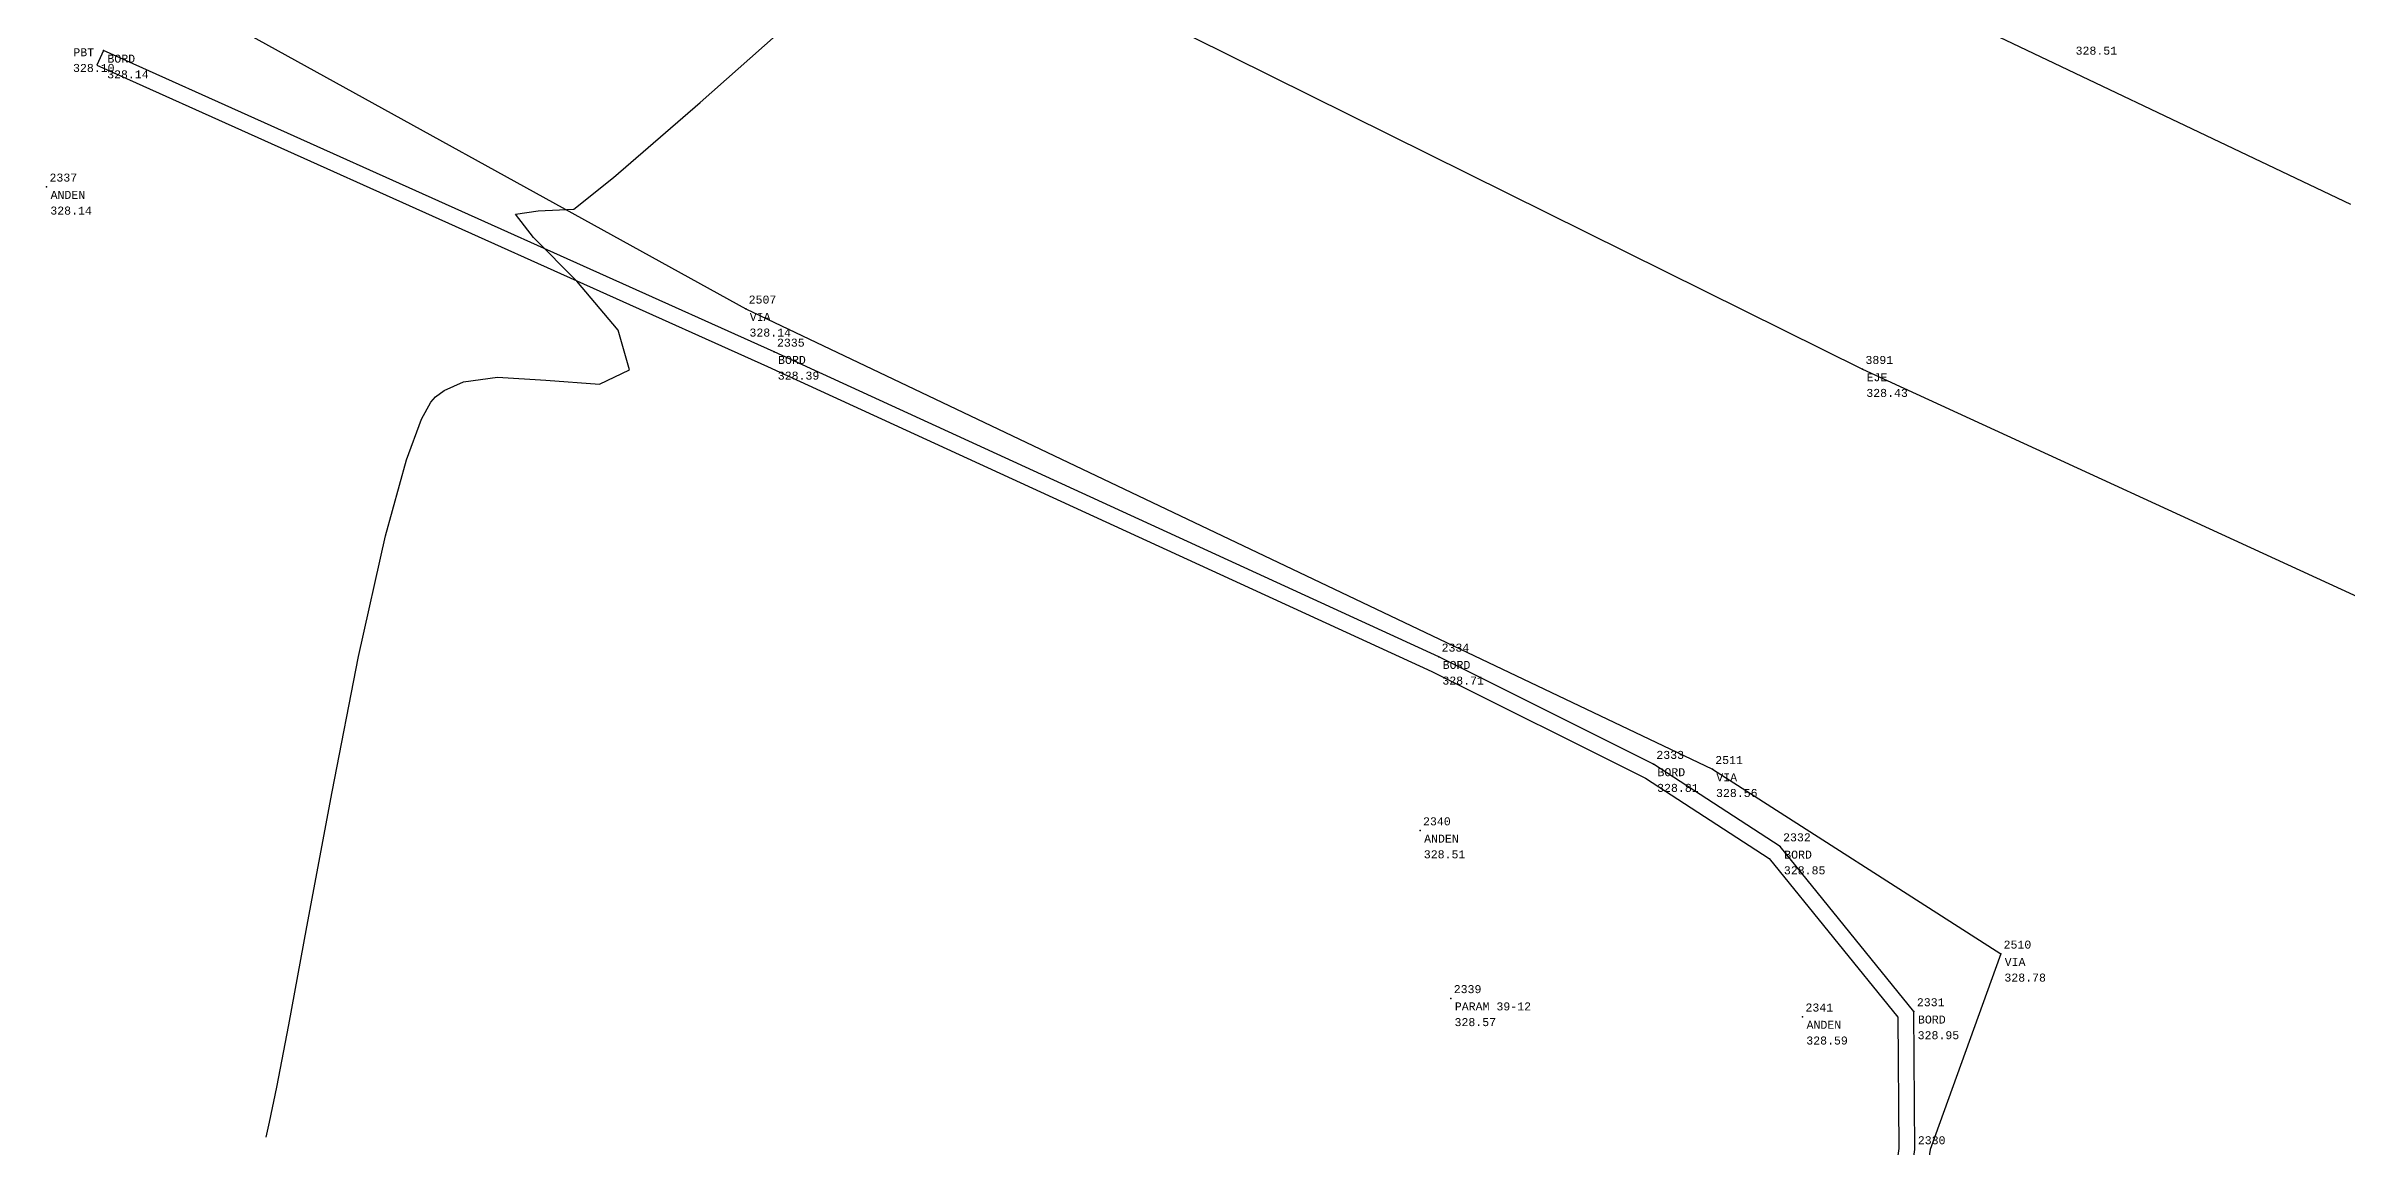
# Model space of a CAD drawing. Header units: metres. Extents: x 5050628 to 5051715, y 2427226 to 2427693.
# Drawn here: x 5051334.39 to 5051348.77, y 2427515.58 to 2427522.46 of the extents above; entities that cross this region are included whole.
import ezdxf
from ezdxf.enums import TextEntityAlignment as Align

# ---------------------------------------------------------------- set-up
doc = ezdxf.new("R2010")
doc.units = ezdxf.units.M
for name, color, linetype in [('1. Eje Vía', 7, 'Continuous'), ('Bordillo', 252, 'Continuous'), ('C-TOPO-MINR-N', 11, 'Continuous'), ('CVL_PUNTO', 2, 'Continuous'), ('CVL_PUNTO_COR', 2, 'Continuous'), ('CVL_PUNTO_NUM', 2, 'Continuous'), ('Vía', 40, 'Continuous')]:
    doc.layers.add(name, color=color, linetype=linetype)
doc.styles.add('MONOTXT4', font='monotxt4.shx')

msp = doc.modelspace()

# ---------------------------------------------------------------- linework, layer by layer
at = {"layer": '1. Eje Vía', "elevation": 280.286, "flags": 128}
msp.add_lwpolyline([(5051244.163, 2427543.332), (5051251.264, 2427540.992), (5051258.463, 2427539.938), (5051266.308, 2427539.695), (5051274.424, 2427539.696), (5051282.151, 2427539.625), (5051290.215, 2427539.619), (5051298.063, 2427539.169), (5051306.182, 2427538.021), (5051314.462, 2427535.441), (5051321.454, 2427532.355), (5051328.49, 2427528.833), (5051334.097, 2427526.057), (5051339.551, 2427523.515), (5051345.746, 2427520.443), (5051352.51, 2427517.333)], dxfattribs=at)
at = {"layer": 'Bordillo', "elevation": 328.602, "flags": 128}
msp.add_lwpolyline([(5051334.712, 2427522.342), (5051338.903, 2427520.46), (5051343.054, 2427518.556), (5051344.389, 2427517.889), (5051345.163, 2427517.386), (5051345.967, 2427516.395), (5051345.973, 2427515.576), (5051345.841, 2427514.669), (5051344.383, 2427511.966), (5051340.726, 2427505.142), (5051340.814, 2427505.095), (5051344.471, 2427511.919), (5051345.937, 2427514.637), (5051346.073, 2427515.569), (5051346.067, 2427516.431), (5051345.231, 2427517.461), (5051344.439, 2427517.976), (5051343.097, 2427518.646), (5051338.944, 2427520.551), (5051334.753, 2427522.433), (5051334.712, 2427522.342)], dxfattribs=at)
at = {"layer": 'C-TOPO-MINR-N', "color": 32, "linetype": 'Continuous', "lineweight": -3}
msp.add_polyline3d([(5051335.77, 2427515.647, 328.966), (5051335.791, 2427515.74, 328.966), (5051335.836, 2427515.958, 328.966), (5051335.912, 2427516.348, 328.966), (5051336.025, 2427516.96, 328.966), (5051336.182, 2427517.803, 328.966), (5051336.348, 2427518.648, 328.966), (5051336.516, 2427519.402, 328.966), (5051336.647, 2427519.878, 328.966), (5051336.741, 2427520.131, 328.966), (5051336.8, 2427520.238, 328.966), (5051336.829, 2427520.271, 328.966), (5051336.882, 2427520.311, 328.966), (5051337.004, 2427520.365, 328.966), (5051337.216, 2427520.393, 328.966), (5051337.518, 2427520.374, 328.966), (5051337.852, 2427520.349, 328.966), (5051338.04, 2427520.44, 328.966), (5051337.969, 2427520.688, 328.966), (5051337.712, 2427520.994, 328.966), (5051337.441, 2427521.265, 328.966), (5051337.329, 2427521.412, 328.966), (5051337.47, 2427521.432, 328.966), (5051337.693, 2427521.443, 328.966), (5051337.94, 2427521.641, 328.966), (5051338.481, 2427522.11, 328.966), (5051339.195, 2427522.741, 328.966)], dxfattribs=at)
at = {"layer": 'CVL_PUNTO', "color": 4}
for p in [(5051334.753, 2427522.433, 328.602), (5051334.753, 2427522.433, 328.602), (5051334.398, 2427521.582, 328.603), (5051334.398, 2427521.582, 328.603), (5051338.767, 2427520.82, 328.604), (5051338.767, 2427520.82, 328.604), (5051338.944, 2427520.551, 328.856), (5051338.944, 2427520.551, 328.856), (5051345.746, 2427520.443, 328.901), (5051345.746, 2427520.443, 328.901), (5051343.097, 2427518.646, 329.178), (5051343.097, 2427518.646, 329.178), (5051344.439, 2427517.976, 329.276), (5051344.439, 2427517.976, 329.276), (5051344.807, 2427517.944, 329.025), (5051344.807, 2427517.944, 329.025), (5051342.981, 2427517.561, 328.981), (5051342.981, 2427517.561, 328.981), (5051345.231, 2427517.461, 329.319), (5051345.231, 2427517.461, 329.319), (5051346.609, 2427516.791, 329.247), (5051346.609, 2427516.791, 329.247), (5051343.173, 2427516.513, 329.032), (5051343.173, 2427516.513, 329.032), (5051345.371, 2427516.398, 329.061), (5051345.371, 2427516.398, 329.061), (5051346.067, 2427516.431, 329.413), (5051346.067, 2427516.431, 329.413)]:
    msp.add_point(p, dxfattribs=at)
at = {"layer": 'Vía'}
for points in [[(5051244.712, 2427545.306, 324.125), (5051252.529, 2427543.179, 324.46), (5051260.815, 2427542.346, 324.657), (5051268.995, 2427542.935, 324.833), (5051278.482, 2427542.354, 325.147), (5051285.213, 2427542.313, 325.346), (5051293.189, 2427542.216, 325.696), (5051300.465, 2427542.156, 326.232), (5051308.639, 2427540.128, 326.75), (5051317.928, 2427537.173, 327.204), (5051325.445, 2427533.117, 327.629), (5051334.375, 2427528.89, 328.145), (5051341.103, 2427525.134, 328.497), (5051348.794, 2427521.475, 329.127)], [(5051242.377, 2427540.787, 324.142), (5051252.581, 2427537.831, 324.455), (5051260.269, 2427537.409, 324.641), (5051269.377, 2427537.357, 324.901), (5051278.327, 2427537.339, 325.32), (5051286.066, 2427536.744, 325.608), (5051292.901, 2427536.688, 325.796), (5051300.354, 2427536.038, 326.23), (5051307.047, 2427534.795, 326.682), (5051316.192, 2427531.686, 327.224), (5051322.63, 2427528.921, 327.7), (5051332.235, 2427524.426, 328.211), (5051338.767, 2427520.82, 328.604), (5051344.807, 2427517.944, 329.025), (5051346.609, 2427516.791, 329.247), (5051346.169, 2427515.569, 329.46), (5051345.957, 2427514.226, 329.348), (5051336.965, 2427491.51, 327.684)]]:
    msp.add_polyline3d(points, dxfattribs=at)

# ---------------------------------------------------------------- texts
at = {"layer": 'CVL_PUNTO_COR', "color": 4, "style": 'MONOTXT4'}
for s, p in [('328.51', (5051347.077, 2427522.458, 328.974)), ('328.10', (5051334.563, 2427522.35, 328.564)), ('328.14', (5051334.776, 2427522.31, 328.602)), ('328.14', (5051334.421, 2427521.459, 328.603)), ('328.14', (5051338.79, 2427520.697, 328.604)), ('328.39', (5051338.967, 2427520.428, 328.856)), ('328.43', (5051345.769, 2427520.32, 328.901)), ('328.71', (5051343.12, 2427518.523, 329.178)), ('328.81', (5051344.462, 2427517.853, 329.276)), ('328.56', (5051344.83, 2427517.821, 329.025)), ('328.51', (5051343.004, 2427517.438, 328.981)), ('328.85', (5051345.254, 2427517.338, 329.319)), ('328.78', (5051346.632, 2427516.668, 329.247)), ('328.57', (5051343.196, 2427516.39, 329.032)), ('328.59', (5051345.394, 2427516.275, 329.061)), ('328.95', (5051346.09, 2427516.308, 329.413))]:
    msp.add_text(s, height=0.05, dxfattribs=at).set_placement(p, align=Align.TOP_LEFT)
at = {"layer": 'CVL_PUNTO_NUM', "color": 4, "style": 'MONOTXT4'}
for s, p in [('PBT', (5051334.565, 2427522.448, 328.564)), ('BORD', (5051334.778, 2427522.408, 328.602)), ('ANDEN', (5051334.423, 2427521.557, 328.603)), ('VIA', (5051338.792, 2427520.795, 328.604)), ('BORD', (5051338.969, 2427520.526, 328.856)), ('EJE', (5051345.771, 2427520.418, 328.901)), ('BORD', (5051343.122, 2427518.621, 329.178)), ('BORD', (5051344.464, 2427517.951, 329.276)), ('VIA', (5051344.832, 2427517.919, 329.025)), ('ANDEN', (5051343.006, 2427517.536, 328.981)), ('BORD', (5051345.256, 2427517.436, 329.319)), ('VIA', (5051346.634, 2427516.766, 329.247)), ('PARAM 39-12', (5051343.198, 2427516.488, 329.032)), ('ANDEN', (5051345.396, 2427516.373, 329.061)), ('BORD', (5051346.092, 2427516.406, 329.413))]:
    msp.add_text(s, height=0.05, dxfattribs=at).set_placement(p, align=Align.TOP_LEFT)
for s, p in [('2337', (5051334.416, 2427521.6, 328.603)), ('2507', (5051338.785, 2427520.838, 328.604)), ('2335', (5051338.962, 2427520.569, 328.856)), ('3891', (5051345.764, 2427520.461, 328.901)), ('2334', (5051343.115, 2427518.664, 329.178)), ('2333', (5051344.457, 2427517.994, 329.276)), ('2511', (5051344.825, 2427517.962, 329.025)), ('2340', (5051342.999, 2427517.579, 328.981)), ('2332', (5051345.249, 2427517.479, 329.319)), ('2510', (5051346.627, 2427516.809, 329.247)), ('2339', (5051343.191, 2427516.531, 329.032)), ('2331', (5051346.085, 2427516.449, 329.413)), ('2341', (5051345.389, 2427516.416, 329.061)), ('2330', (5051346.091, 2427515.587, 329.46))]:
    msp.add_text(s, height=0.05, dxfattribs=at).set_placement(p, align=Align.BOTTOM_LEFT)

doc.saveas('drawing.dxf')
